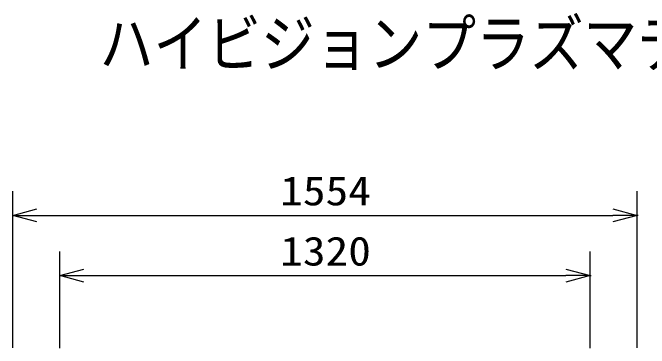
# Model space of a CAD drawing. Units: millimetres, scale not verified. Extents: x -63 to 63, y -57 to 57.
# Drawn here: x -42.7 to 10.1, y 29.5 to 57.4 of the extents above; entities that cross this region are included whole.
import ezdxf
from ezdxf.enums import TextEntityAlignment as Align

# ---------------------------------------------------------------- set-up
doc = ezdxf.new("R2010")
doc.units = ezdxf.units.MM
doc.header["$LTSCALE"] = 0.190236
doc.header["$PDMODE"] = 32
doc.header["$PDSIZE"] = 0.0951
for name, color, linetype in [('0-1_SUNPO', 3, 'Continuous'), ('0-2_GAIKEI', 1, 'Continuous'), ('0-3_MOJI1', 2, 'Continuous')]:
    doc.layers.add(name, color=color, linetype=linetype)
doc.styles.add('ＭＳ ゴシック', font='')
doc.styles.get('ＭＳ ゴシック').set_extended_font_data('MS Gothic')

# ---------------------------------------------------------------- blocks, each defined once
blk = doc.blocks.new('_OPEN30')
at = {"layer": '0-2_GAIKEI', "color": 7}
blk.add_line((0, 0), (-1, 0), dxfattribs=at)
blk.add_lwpolyline([(-1, 0.26795), (0, 0), (-1, -0.26795)], dxfattribs=at)

msp = doc.modelspace()

# ---------------------------------------------------------------- linework, layer by layer
at = {"layer": '0-1_SUNPO'}
for p, q in [((-42.7129, 29.5728), (-42.7129, 42.5728)), ((9.0872, 29.5728), (9.0872, 42.5728)), ((-40.7129, 40.5728), (7.0872, 40.5728)), ((-38.8129, 29.5425), (-38.8129, 37.5728)), ((5.1872, 29.5425), (5.1872, 37.5728)), ((-36.8129, 35.5728), (3.1872, 35.5728))]:
    msp.add_line(p, q, dxfattribs=at)
at = {"layer": '0-2_GAIKEI', "color": 7}
msp.add_point((5.1872, 35.5728), dxfattribs=at)
at = {"layer": '0-3_MOJI1', "color": 7}
msp.add_point((9.0872, 40.5728), dxfattribs=at)

# ---------------------------------------------------------------- block references
at = {"layer": '0-1_SUNPO', "xscale": 2, "yscale": 2, "rotation": 180}
for p in [(-42.7129, 40.5728), (-38.8129, 35.5728)]:
    msp.add_blockref('_OPEN30', p, dxfattribs=at)
at = {"layer": '0-1_SUNPO', "xscale": 2, "yscale": 2}
for p in [(9.0872, 40.5728), (5.1872, 35.5728)]:
    msp.add_blockref('_OPEN30', p, dxfattribs=at)

# ---------------------------------------------------------------- texts
at = {"layer": '0-1_SUNPO', "style": 'ＭＳ ゴシック', "width": 1.15}
for s, p in [('1554', (-20.5202, 40.6824)), ('1320', (-20.5202, 35.6824))]:
    msp.add_text(s, height=2.406, dxfattribs=at).set_placement(p, align=Align.BOTTOM_LEFT)
at = {"layer": '0-3_MOJI1', "style": 'ＭＳ ゴシック', "width": 0.85}
msp.add_text('ハイビジョンプラズマディスプレイ壁掛け金具付', height=3.848, dxfattribs=at).set_placement((-35.5001, 51.7599), align=Align.BOTTOM_LEFT)

doc.saveas('drawing.dxf')
